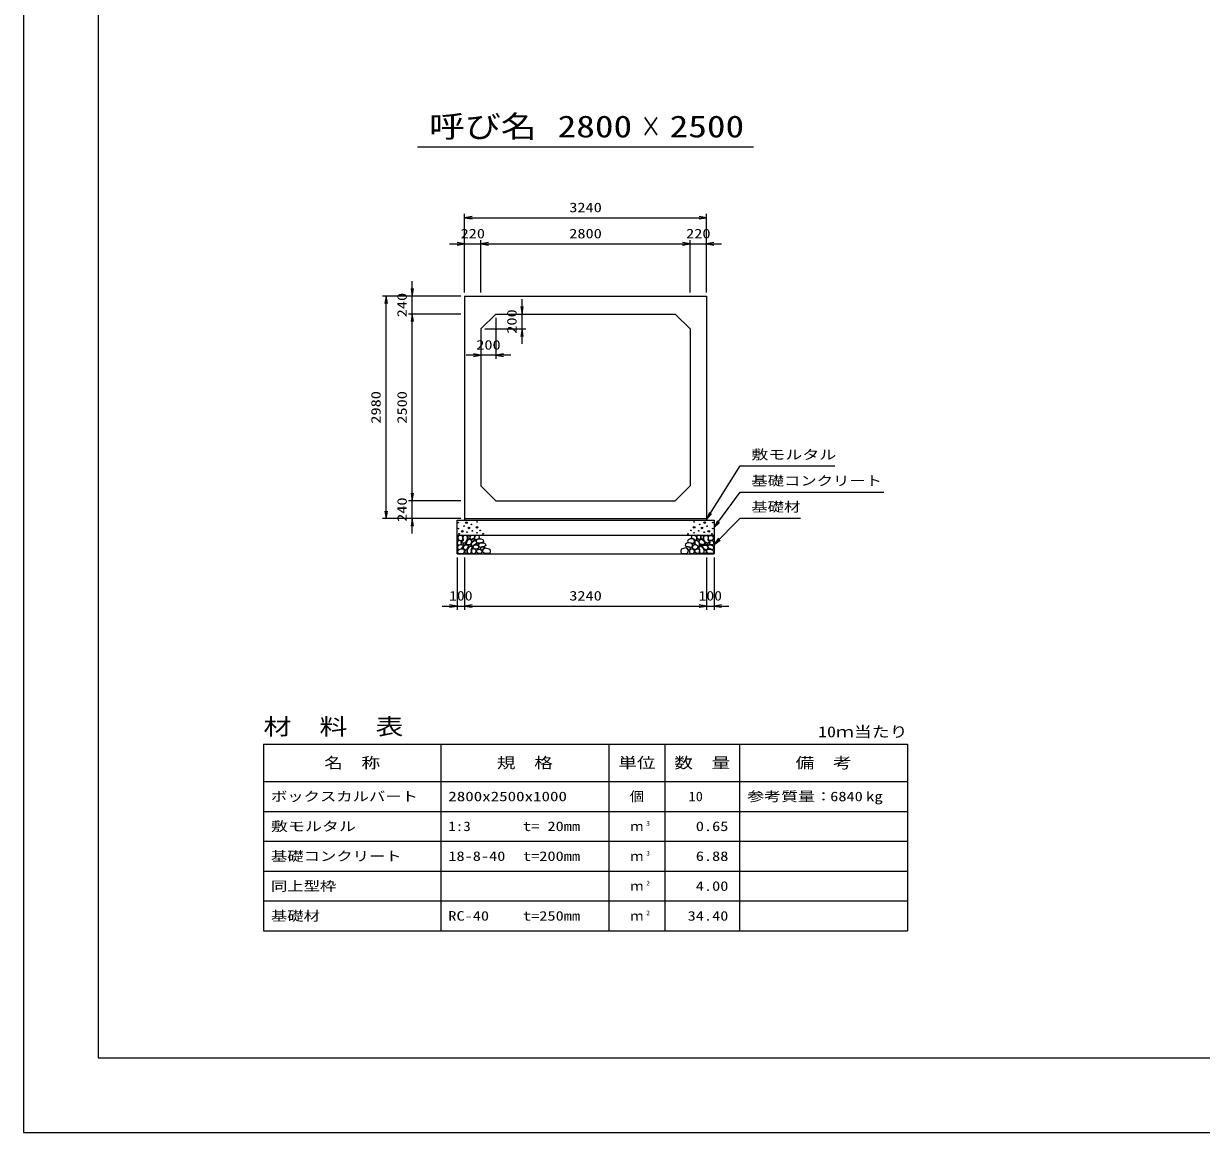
# Model space of a CAD drawing. Units: millimetres at full size. Extents: x 0 to 42050, y 0 to 29700.
# Drawn here: x 0 to 15772, y 0 to 14850 of the extents above; entities that cross this region are included whole.
import ezdxf
from ezdxf.enums import TextEntityAlignment as Align

# ---------------------------------------------------------------- set-up
doc = ezdxf.new("R2010")
doc.units = ezdxf.units.MM
for name, color, linetype, lineweight in [('D-DCR-HCHn', 4, 'Continuous', 9), ('D-MTR-FRAM', 7, 'Continuous', 25), ('D-MTR-LINE', 7, 'Continuous', 25), ('D-STR-DIM', 7, 'Continuous', 25), ('D-STR-STRn', 1, 'Continuous', 25), ('D-STR-TXT', 7, 'Continuous', 25), ('D-TTL', 2, 'Continuous', 25), ('D-TTL-TXT', 7, 'Continuous', 25)]:
    doc.layers.add(name, color=color, linetype=linetype, lineweight=lineweight)
doc.layers.add('D-MTR', color=7, linetype='Continuous')
doc.layers.add('D-MTR-TXT', color=7, linetype='Continuous')
doc.styles.add('ＭＳ ゴシック', font='')
doc.styles.get('ＭＳ ゴシック').set_extended_font_data('MS Gothic')

# ---------------------------------------------------------------- blocks, each defined once
blk = doc.blocks.new('open_arrow')
at = {"color": 0, "linetype": 'Continuous', "lineweight": -2}
blk.add_lwpolyline([(7.5, 1.25), (0, 0), (7.5, -1.25)], dxfattribs=at)

msp = doc.modelspace()

# ---------------------------------------------------------------- linework, layer by layer
at = {"layer": 'D-DCR-HCHn'}
for points in [[(5814.101, 7917.26), (5805.433, 7891.256), (5816.99, 7873.92), (5845.883, 7871.03), (5865.61, 7879.499), (5857.441, 7899.924), (5863.219, 7911.481), (5851.662, 7923.038), (5834.326, 7928.817)], [(5868.998, 7989.493), (5842.994, 7995.271), (5819.879, 7983.714), (5816.99, 7957.71), (5822.769, 7937.485), (5851.662, 7928.817), (5871.887, 7928.817), (5880.555, 7943.263), (5880.555, 7975.046)], [(5892.112, 7992.382), (5883.444, 7966.378), (5886.334, 7937.485), (5866.109, 7905.702), (5892.112, 7891.256), (5921.006, 7905.702), (5938.342, 7928.817), (5944.12, 7966.378), (5938.342, 7986.603), (5921.006, 7995.271)], [(5897.891, 7891.256), (5883.444, 7879.698), (5889.223, 7871.03), (5909.448, 7871.03), (5918.116, 7873.92), (5923.895, 7885.477), (5915.227, 7894.145)], [(5941.231, 7923.038), (5926.784, 7888.366), (5938.342, 7873.92), (5973.013, 7873.92), (5987.46, 7879.698), (6001.907, 7899.924), (6001.907, 7917.26), (5987.46, 7940.374), (5970.124, 7943.263)], [(5947.01, 7986.603), (5947.01, 7951.931), (5961.456, 7943.263), (5975.903, 7951.931), (5978.792, 7972.157), (5975.903, 7989.493), (5955.678, 7995.271)], [(5995.601, 7938.845), (5983.999, 7946.941), (5982.006, 7974.16), (5991.557, 7995.616), (6015.582, 7998.128), (6035.263, 7992.156), (6036.848, 7980.53), (6034.014, 7956.921), (6018.752, 7947.586)], [(6011.681, 7914.73), (6023.297, 7920.817), (6034.296, 7926.161), (6040.86, 7939.065), (6035.554, 7947.961), (6025.968, 7950.014), (6010.137, 7941.115), (5998.42, 7932.605), (5999.515, 7924.944), (6003.895, 7917.527)], [(6013.109, 7853.224), (6000.35, 7857.579), (5999.086, 7885.688), (6009.964, 7910.928), (6040.015, 7925.156), (6062.452, 7919.405), (6063.795, 7888.924), (6053.477, 7876.886), (6025.401, 7861.311)], [(6061.239, 7931.998), (6071.02, 7943.092), (6088.359, 7949.342), (6102.287, 7958.717), (6106.55, 7973.49), (6100.013, 7987.695), (6086.369, 7996.218), (6070.845, 7997.886), (6055.522, 7995.424), (6045.719, 7986.98), (6038.918, 7969.457), (6037.379, 7952.722), (6041.1, 7942.871), (6043.729, 7933.23), (6052.948, 7929.842)], [(6092.239, 7873.692), (6092.239, 7884.551), (6085.72, 7889.466), (6074.97, 7890.609), (6066.278, 7887.18), (6063.19, 7876.664), (6070.738, 7868.891), (6080.802, 7864.319), (6090.409, 7868.319)], [(6082.727, 7892.135), (6072.952, 7895.066), (6068.675, 7900.928), (6065.905, 7916.938), (6069.816, 7938.619), (6095.776, 7948.926), (6125.648, 7948.926), (6153.03, 7933.998), (6157.653, 7918.004), (6153.385, 7906.63), (6140.583, 7901.299), (6119.247, 7897.745), (6092.931, 7892.013)], [(6118.634, 7835.297), (6110.545, 7839.592), (6099.424, 7847.928), (6094.874, 7856.518), (6094.874, 7875.212), (6108.523, 7890.37), (6138.349, 7894.159), (6170.449, 7890.117), (6186.12, 7878.585), (6190.164, 7860.462), (6177.761, 7849.388), (6167.436, 7845.361), (6150.312, 7843.128), (6134.987, 7840.305)], [(8931.366, 7835.297), (8939.455, 7839.592), (8950.576, 7847.928), (8955.126, 7856.518), (8955.126, 7875.212), (8941.477, 7890.37), (8911.651, 7894.159), (8879.551, 7890.117), (8863.88, 7878.585), (8859.836, 7860.462), (8872.239, 7849.388), (8882.564, 7845.361), (8899.688, 7843.128), (8915.013, 7840.305)], [(8967.273, 7892.135), (8977.048, 7895.066), (8981.325, 7900.928), (8984.095, 7916.938), (8980.184, 7938.619), (8954.224, 7948.926), (8924.352, 7948.926), (8896.97, 7933.998), (8892.347, 7918.004), (8896.615, 7906.63), (8909.417, 7901.299), (8930.753, 7897.745), (8957.069, 7892.013)], [(8988.761, 7931.998), (8978.98, 7943.092), (8961.641, 7949.342), (8947.713, 7958.717), (8943.45, 7973.49), (8949.987, 7987.695), (8963.631, 7996.218), (8979.155, 7997.886), (8994.478, 7995.424), (9004.281, 7986.98), (9011.082, 7969.457), (9012.621, 7952.722), (9008.9, 7942.871), (9006.271, 7933.23), (8997.052, 7929.842)], [(8957.761, 7873.692), (8957.761, 7884.551), (8964.28, 7889.466), (8975.03, 7890.609), (8983.722, 7887.18), (8986.81, 7876.664), (8979.262, 7868.891), (8969.198, 7864.319), (8959.591, 7868.319)], [(9036.891, 7853.224), (9049.65, 7857.579), (9050.914, 7885.688), (9040.036, 7910.928), (9009.985, 7925.156), (8987.548, 7919.405), (8986.205, 7888.924), (8996.523, 7876.886), (9024.599, 7861.311)], [(9038.319, 7914.73), (9026.703, 7920.817), (9015.704, 7926.161), (9009.14, 7939.065), (9014.446, 7947.961), (9024.032, 7950.014), (9039.863, 7941.115), (9051.58, 7932.605), (9050.485, 7924.944), (9046.105, 7917.527)], [(9054.399, 7938.845), (9066.001, 7946.941), (9067.994, 7974.16), (9058.443, 7995.616), (9034.418, 7998.128), (9014.737, 7992.156), (9013.152, 7980.53), (9015.986, 7956.921), (9031.248, 7947.586)], [(9108.769, 7923.038), (9123.216, 7888.366), (9111.658, 7873.92), (9076.987, 7873.92), (9062.54, 7879.698), (9048.093, 7899.924), (9048.093, 7917.26), (9062.54, 7940.374), (9079.876, 7943.263)], [(9102.99, 7986.603), (9102.99, 7951.931), (9088.544, 7943.263), (9074.097, 7951.931), (9071.208, 7972.157), (9074.097, 7989.493), (9094.322, 7995.271)], [(9157.888, 7992.382), (9166.556, 7966.378), (9163.666, 7937.485), (9183.891, 7905.702), (9157.888, 7891.256), (9128.994, 7905.702), (9111.658, 7928.817), (9105.88, 7966.378), (9111.658, 7986.603), (9128.994, 7995.271)], [(9152.109, 7891.256), (9166.556, 7879.698), (9160.777, 7871.03), (9140.552, 7871.03), (9131.884, 7873.92), (9126.105, 7885.477), (9134.773, 7894.145)], [(9181.002, 7989.493), (9207.006, 7995.271), (9230.121, 7983.714), (9233.01, 7957.71), (9227.231, 7937.485), (9198.338, 7928.817), (9178.113, 7928.817), (9169.445, 7943.263), (9169.445, 7975.046)], [(9235.899, 7917.26), (9244.567, 7891.256), (9233.01, 7873.92), (9204.117, 7871.03), (9184.39, 7879.499), (9192.559, 7899.924), (9186.781, 7911.481), (9198.338, 7923.038), (9215.674, 7928.817)], [(5868.944, 7821.261), (5890.346, 7853.365), (5887.671, 7861.39), (5858.243, 7869.416), (5831.49, 7866.741), (5812.763, 7850.689), (5810.087, 7831.962), (5812.763, 7813.235), (5834.165, 7807.884)], [(5879.645, 7754.378), (5898.372, 7762.404), (5903.723, 7789.157), (5893.021, 7807.884), (5874.294, 7813.235), (5850.217, 7810.56), (5823.464, 7799.859), (5810.087, 7783.807), (5810.087, 7765.08), (5818.113, 7754.378), (5850.217, 7757.054)], [(5943.852, 7821.261), (5957.229, 7853.365), (5946.527, 7866.741), (5914.424, 7866.741), (5901.047, 7861.39), (5887.671, 7842.663), (5887.671, 7826.612), (5901.047, 7805.209), (5917.099, 7802.534)], [(5938.502, 7762.404), (5938.502, 7794.508), (5925.125, 7802.534), (5911.749, 7794.508), (5909.073, 7775.781), (5911.749, 7759.729), (5930.476, 7754.378)], [(5989.332, 7757.054), (5997.358, 7781.131), (5994.683, 7807.884), (6013.41, 7837.313), (5989.332, 7850.689), (5962.579, 7837.313), (5946.527, 7815.91), (5941.177, 7781.131), (5946.527, 7762.404), (5962.579, 7754.378)], [(5983.982, 7850.689), (5997.358, 7861.39), (5992.007, 7869.416), (5973.28, 7869.416), (5965.254, 7866.741), (5959.904, 7856.04), (5967.93, 7848.014)], [(6010.735, 7759.729), (6034.812, 7754.378), (6056.215, 7765.08), (6058.89, 7789.157), (6053.539, 7807.884), (6026.786, 7815.91), (6008.059, 7815.91), (6000.033, 7802.534), (6000.033, 7773.106)], [(6073.981, 7810.925), (6038.607, 7817.521), (6023.56, 7829.658), (6018.808, 7848.655), (6033.492, 7863.022), (6062.102, 7871.082), (6083.749, 7858.154), (6097.74, 7840.74), (6093.78, 7823.062)], [(6069.869, 7796.931), (6088.084, 7812.234), (6114.219, 7811.97), (6132.17, 7796.931), (6134.81, 7769.227), (6122.666, 7753.924), (6088.876, 7751.549), (6072.509, 7761.311), (6065.645, 7783.738)], [(6139.876, 7797.808), (6127.748, 7803.743), (6121.39, 7810.697), (6122.71, 7827.843), (6132.307, 7836.236), (6152.7, 7841.151), (6169.015, 7841.271), (6174.293, 7829.761), (6162.814, 7819.51), (6152.239, 7810.35), (6148.573, 7801.331)], [(6183.293, 7752.112), (6166.233, 7756.916), (6154.939, 7764.601), (6149.893, 7779.011), (6147.01, 7792.7), (6158.544, 7813.594), (6181.131, 7827.524), (6215.492, 7822), (6242.645, 7811.913), (6249.133, 7781.652), (6243.366, 7759.317), (6216.934, 7752.593)], [(8866.707, 7752.112), (8883.767, 7756.916), (8895.061, 7764.601), (8900.107, 7779.011), (8902.99, 7792.7), (8891.456, 7813.594), (8868.869, 7827.524), (8834.508, 7822), (8807.355, 7811.913), (8800.867, 7781.652), (8806.634, 7759.317), (8833.066, 7752.593)], [(8910.124, 7797.808), (8922.252, 7803.743), (8928.61, 7810.697), (8927.29, 7827.843), (8917.693, 7836.236), (8897.3, 7841.151), (8880.985, 7841.271), (8875.707, 7829.761), (8887.186, 7819.51), (8897.761, 7810.35), (8901.427, 7801.331)], [(8980.131, 7796.931), (8961.916, 7812.234), (8935.781, 7811.97), (8917.83, 7796.931), (8915.19, 7769.227), (8927.334, 7753.924), (8961.124, 7751.549), (8977.491, 7761.311), (8984.355, 7783.738)], [(8976.019, 7810.925), (9011.393, 7817.521), (9026.44, 7829.658), (9031.192, 7848.655), (9016.508, 7863.022), (8987.898, 7871.082), (8966.251, 7858.154), (8952.26, 7840.74), (8956.22, 7823.062)], [(9039.265, 7759.729), (9015.188, 7754.378), (8993.785, 7765.08), (8991.11, 7789.157), (8996.461, 7807.884), (9023.214, 7815.91), (9041.941, 7815.91), (9049.967, 7802.534), (9049.967, 7773.106)], [(9060.668, 7757.054), (9052.642, 7781.131), (9055.317, 7807.884), (9036.59, 7837.313), (9060.668, 7850.689), (9087.421, 7837.313), (9103.473, 7815.91), (9108.823, 7781.131), (9103.473, 7762.404), (9087.421, 7754.378)], [(9066.018, 7850.689), (9052.642, 7861.39), (9057.993, 7869.416), (9076.72, 7869.416), (9084.746, 7866.741), (9090.096, 7856.04), (9082.07, 7848.014)], [(9106.148, 7821.261), (9092.771, 7853.365), (9103.473, 7866.741), (9135.576, 7866.741), (9148.953, 7861.39), (9162.329, 7842.663), (9162.329, 7826.612), (9148.953, 7805.209), (9132.901, 7802.534)], [(9111.498, 7762.404), (9111.498, 7794.508), (9124.875, 7802.534), (9138.251, 7794.508), (9140.927, 7775.781), (9138.251, 7759.729), (9119.524, 7754.378)], [(9170.355, 7754.378), (9151.628, 7762.404), (9146.277, 7789.157), (9156.979, 7807.884), (9175.706, 7813.235), (9199.783, 7810.56), (9226.536, 7799.859), (9239.913, 7783.807), (9239.913, 7765.08), (9231.887, 7754.378), (9199.783, 7757.054)], [(9181.056, 7821.261), (9159.654, 7853.365), (9162.329, 7861.39), (9191.757, 7869.416), (9218.51, 7866.741), (9237.237, 7850.689), (9239.913, 7831.962), (9237.237, 7813.235), (9215.835, 7807.884)]]:
    msp.add_lwpolyline(points, close=True, dxfattribs=at)
for centre, radius in [((5821.091, 8166.145), 4.5), ((5822.803, 8085.879), 4.5), ((5874.855, 8050.444), 11.25), ((5898.437, 8118.641), 4.5), ((5930.004, 8166.145), 11.25), ((5964.996, 8094.955), 11.25), ((5996.563, 8142.459), 4.5), ((6010.06, 8055.807), 4.5), ((6070.741, 8103.204), 11.25), ((6072.197, 8175.221), 4.5), ((6113.942, 8063.293), 4.5), ((8936.058, 8063.293), 4.5), ((8979.259, 8103.204), 11.25), ((8977.803, 8175.221), 4.5), ((9039.94, 8055.807), 4.5), ((9053.437, 8142.459), 4.5), ((9085.004, 8094.955), 11.25), ((9119.996, 8166.145), 11.25), ((9151.563, 8118.641), 4.5), ((9175.145, 8050.444), 11.25), ((9227.197, 8085.879), 4.5), ((9228.909, 8166.145), 4.5), ((5831.905, 8017.286), 4.5), ((5936.552, 8038.646), 4.5), ((6071.763, 8031.675), 4.5), ((6153.193, 8017.037), 4.5), ((8896.808, 8017.037), 4.5), ((8978.237, 8031.675), 4.5), ((9113.448, 8038.646), 4.5), ((9218.095, 8017.286), 4.5)]:
    msp.add_circle(centre, radius, dxfattribs=at)
at = {"layer": 'D-MTR-FRAM'}
for p, q in [((3212.5, 5200), (11837.5, 5200)), ((3212.5, 5200), (3212.5, 2700)), ((11837.5, 5200), (11837.5, 2700)), ((3212.5, 2700), (11837.5, 2700))]:
    msp.add_line(p, q, dxfattribs=at)
at = {"layer": 'D-MTR-LINE'}
for p, q in [((5587.5, 5200), (5587.5, 2700)), ((7837.5, 5200), (7837.5, 2700)), ((8587.5, 5200), (8587.5, 2700)), ((9587.5, 5200), (9587.5, 2700)), ((3212.5, 4700), (11837.5, 4700)), ((3212.5, 4300), (11837.5, 4300)), ((3212.5, 3900), (11837.5, 3900)), ((3212.5, 3500), (11837.5, 3500)), ((3212.5, 3100), (11837.5, 3100))]:
    msp.add_line(p, q, dxfattribs=at)
at = {"layer": 'D-STR-DIM'}
for p, q in [((5905, 11250), (5905, 12300)), ((5905, 12250), (9145, 12250)), ((9145, 11250), (9145, 12300)), ((5705, 11900), (6325, 11900)), ((5905, 11250), (5905, 11950)), ((6125, 11250), (6125, 11950)), ((6125, 11250), (6125, 11950)), ((6125, 11900), (8925, 11900)), ((8725, 11900), (9345, 11900)), ((8925, 11250), (8925, 11950)), ((8925, 11250), (8925, 11950)), ((9145, 11250), (9145, 11950)), ((5205, 10760), (5205, 11400)), ((5855, 11200), (4805, 11200)), ((4855, 8220), (4855, 11200)), ((5855, 11200), (5155, 11200)), ((6675, 10560), (6675, 11160)), ((5855, 10960), (5155, 10960)), ((5855, 10960), (5155, 10960)), ((5205, 8460), (5205, 10960)), ((6325, 10910), (6325, 10360)), ((6375, 10960), (6725, 10960)), ((6175, 10760), (6725, 10760)), ((6125, 10710), (6125, 10360)), ((6525, 10410), (5925, 10410)), ((5205, 8020), (5205, 8660)), ((5855, 8460), (5155, 8460)), ((5855, 8460), (5155, 8460)), ((5855, 8220), (4805, 8220)), ((5855, 8220), (5155, 8220)), ((5805, 7700), (5805, 7000)), ((5905, 7700), (5905, 7000)), ((5905, 7700), (5905, 7000)), ((9145, 7700), (9145, 7000)), ((9145, 7700), (9145, 7000)), ((9245, 7700), (9245, 7000)), ((5605, 7050), (6105, 7050)), ((5905, 7050), (9145, 7050)), ((8945, 7050), (9445, 7050))]:
    msp.add_line(p, q, dxfattribs=at)
at = {"layer": 'D-STR-STRn'}
for p, q in [((5905, 11200), (9145, 11200)), ((5905, 11200), (5905, 8220)), ((9145, 11200), (9145, 8220)), ((6325, 10960), (6125, 10760)), ((6325, 10960), (8725, 10960)), ((8925, 10760), (8725, 10960)), ((6125, 10760), (6125, 8660)), ((8925, 10760), (8925, 8660)), ((6125, 8660), (6325, 8460)), ((8725, 8460), (8925, 8660)), ((6325, 8460), (8725, 8460)), ((5905, 8220), (5905, 8200)), ((5905, 8220), (9145, 8220)), ((9145, 8220), (9145, 8200)), ((5805, 7750), (5805, 8200)), ((5805, 8200), (9245, 8200)), ((9245, 8200), (9245, 7750)), ((5805, 8000), (9245, 8000)), ((5805, 7750), (9245, 7750))]:
    msp.add_line(p, q, dxfattribs=at)
at = {"layer": 'D-STR-TXT'}
for points in [[(9145, 8210), (9595, 8925), (9695, 8925), (10861.624, 8925)], [(9245, 8100), (9595, 8575), (9695, 8575), (11520.761, 8575)], [(9245, 7875), (9595, 8225), (9695, 8225), (10402.36, 8225)]]:
    msp.add_lwpolyline(points, dxfattribs=at)
at = {"layer": 'D-TTL'}
for points in [[(0, 0), (42050, 0), (42050, 29700), (0, 29700)], [(1000, 1000), (41050, 1000), (41050, 28700), (1000, 28700)]]:
    msp.add_lwpolyline(points, close=True, dxfattribs=at)
at = {"layer": 'D-TTL-TXT'}
msp.add_line((5275, 13200), (9775, 13200), dxfattribs=at)

# ---------------------------------------------------------------- block references
at = {"layer": 'D-STR-DIM', "xscale": 13.3, "yscale": 13.3}
for p in [(5905, 12250), (6125, 11900), (6125, 11900), (9145, 11900), (6325, 10410), (5905, 7050), (5905, 7050), (9245, 7050)]:
    msp.add_blockref('open_arrow', p, dxfattribs=at)
for p, rotation in [((9145, 12250), 180), ((5905, 11900), 180), ((8925, 11900), 180), ((8925, 11900), 180), ((4855, 11200), 270), ((5205, 11200), 90), ((6675, 10960), 90), ((5205, 10960), 270), ((5205, 10960), 270), ((6675, 10760), 270), ((6125, 10410), 180), ((5205, 8460), 90), ((5205, 8460), 90), ((4855, 8220), 90), ((5205, 8220), 270), ((5805, 7050), 180), ((9145, 7050), 180), ((9145, 7050), 180)]:
    msp.add_blockref('open_arrow', p, dxfattribs=dict(at, rotation=rotation))
at = {"layer": 'D-STR-TXT', "xscale": 13.3, "yscale": 13.3}
for p, rotation in [((9145, 8210), 57.8), ((9245, 8100), 53.6), ((9245, 7875), 45)]:
    msp.add_blockref('open_arrow', p, dxfattribs=dict(at, rotation=rotation))

# ---------------------------------------------------------------- texts
at = {"layer": 'D-MTR', "style": 'ＭＳ ゴシック', "width": 1.25}
msp.add_text('材\u3000料\u3000表', height=219.9, dxfattribs=at).set_placement((3212.5, 5260), align=Align.BOTTOM_LEFT)
at = {"layer": 'D-MTR', "style": 'ＭＳ ゴシック', "width": 1.2}
msp.add_text('10ｍ当たり', height=146.6, dxfattribs=at).set_placement((11837.5, 5248.333), align=Align.BOTTOM_RIGHT)
at = {"layer": 'D-MTR-TXT', "style": 'ＭＳ ゴシック'}
for s, height, width, p in [('名\u3000称', 146.6, 1.25, (4400, 4950)), ('規\u3000格', 146.6, 1.25, (6712.5, 4950)), ('単位', 146.6, 1.25, (8212.5, 4950)), ('数\u3000量', 146.6, 1.25, (9087.5, 4950)), ('備\u3000考', 146.6, 1.25, (10712.5, 4950)), ('個', 128.3, 1.1, (8212.5, 4500))]:
    msp.add_text(s, height=height, dxfattribs=dict(at, width=width)).set_placement(p, align=Align.MIDDLE_CENTER)
for s, width, p in [('ボックスカルバート', 1.25, (3312.5, 4500)), ('参考質量：    kg', 1.3, (9687.5, 4500)), ('2800x2500x1000', 1.3, (5687.5, 4500)), ('敷モルタル', 1.3, (3312.5, 4100)), ('1:3', 1.15, (5687.5, 4100)), ('t= 20mm', 1.25, (6687.5, 4100)), ('基礎コンクリート', 1.25, (3312.5, 3700)), ('18-8-40', 1.25, (5687.5, 3700)), ('t=200mm', 1.25, (6687.5, 3700)), ('同上型枠', 1.25, (3312.5, 3300)), ('基礎材', 1.25, (3312.5, 2900)), ('RC-40', 1.25, (5687.5, 2900)), ('t=250mm', 1.25, (6687.5, 2900))]:
    msp.add_text(s, height=128.3, dxfattribs=dict(at, width=width)).set_placement(p, align=Align.MIDDLE_LEFT)
for s, width, p in [('10', 1.1, (9096.383, 4500)), ('6840', 1.25, (11237.5, 4500)), ('0.65', 1.25, (9437.5, 4100)), ('6.88', 1.25, (9437.5, 3700)), ('4.00', 1.25, (9437.5, 3300)), ('34.40', 1.25, (9437.5, 2900))]:
    msp.add_text(s, height=128.3, dxfattribs=dict(at, width=width)).set_placement(p, align=Align.MIDDLE_RIGHT)
for p in [(8212.5, 4100), (8212.5, 3700), (8212.5, 3300), (8212.5, 2900)]:
    msp.add_text('ｍ', height=128.3, dxfattribs=at).set_placement(p, align=Align.MIDDLE_CENTER)
at = {"layer": 'D-MTR-TXT', "style": 'ＭＳ ゴシック', "width": 1.15}
for s, p in [('3', (8337.5, 4088.333)), ('3', (8337.5, 3688.333)), ('2', (8337.5, 3288.333)), ('2', (8337.5, 2888.333))]:
    msp.add_text(s, height=64.15, dxfattribs=at).set_placement(p, align=Align.BOTTOM_LEFT)
at = {"layer": 'D-STR-DIM', "style": 'ＭＳ ゴシック'}
for s, width, p in [('3240', 1.25, (7525, 12387.5)), ('220', 1.25, (6015, 12037.5)), ('2800', 1.25, (7525, 12037.5)), ('220', 1.25, (9035, 12037.5)), ('200', 1.25, (6225, 10547.5)), ('100', 1.2, (5855, 7187.5)), ('3240', 1.25, (7525, 7187.5)), ('100', 1.2, (9195, 7187.5))]:
    msp.add_text(s, height=128.3, dxfattribs=dict(at, width=width)).set_placement(p, align=Align.MIDDLE_CENTER)
at = {"layer": 'D-STR-DIM', "style": 'ＭＳ ゴシック', "width": 1.25}
for s, p in [('240', (5067.5, 11080)), ('200', (6537.5, 10860)), ('2980', (4717.5, 9710)), ('2500', (5067.5, 9710)), ('240', (5067.5, 8340))]:
    msp.add_text(s, height=128.3, rotation=90, dxfattribs=at).set_placement(p, align=Align.MIDDLE_CENTER)
at = {"layer": 'D-STR-TXT', "style": 'ＭＳ ゴシック'}
for s, width, p in [('敷モルタル', 1.3, (9745, 8975)), ('基礎コンクリート', 1.25, (9745, 8625)), ('基礎材', 1.25, (9745, 8275))]:
    msp.add_text(s, height=128.3, dxfattribs=dict(at, width=width)).set_placement(p, align=Align.BOTTOM_LEFT)
at = {"layer": 'D-TTL-TXT', "style": 'ＭＳ ゴシック'}
for s, width, p in [('呼び名', 1.2, (6150, 13237.5)), ('2800', 1.25, (7650, 13237.5)), ('×', 0.7, (8400, 13237.5)), ('2500', 1.25, (9150, 13237.5))]:
    msp.add_text(s, height=293.3, dxfattribs=dict(at, width=width)).set_placement(p, align=Align.BOTTOM_CENTER)

doc.saveas('drawing.dxf')
